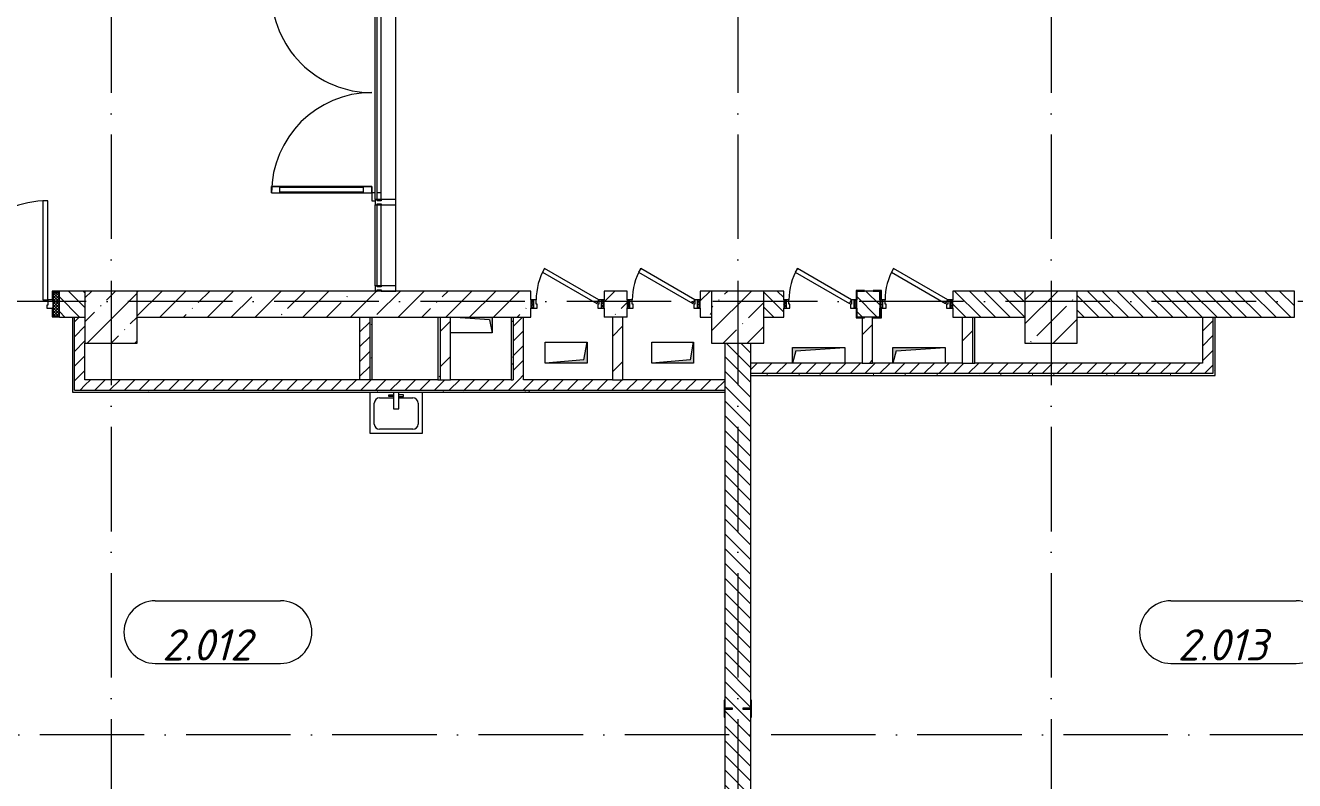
# Model space of a CAD drawing. Header units: millimetres. Extents: x -6467 to 106027, y -7090 to 195095.
# Drawn here: x 20130 to 32282, y 58492 to 65725 of the extents above; entities that cross this region are included whole.
import ezdxf

# ---------------------------------------------------------------- set-up
doc = ezdxf.new("R2010")
doc.units = ezdxf.units.MM
doc.linetypes.add('50_200_ШТРИХ_1Т_ш5_п1_п1_', pattern=[1400, 1000, -200, 0, -200])
for name, color, linetype, lineweight, true_color in [('A-AREA-IDEN-1', 7, 'Continuous', 9, 0xaaaaaa), ('A-GENM-1', 7, 'Continuous', 9, 0xaaaaaa), ('A-GENM-2', 7, 'Continuous', 20, 0xaaaaaa), ('I-WALL-1', 7, 'Continuous', 5, 0x787878), ('M-EQPM-1', 7, 'Continuous', 9, 0xaaaaaa), ('M-EQPM-2', 7, 'Continuous', 9, 0xe2e2e2), ('P-SANR-FIXT-1', 7, 'Continuous', 9, 0xaaaaaa), ('Оси-3', 7, '50_200_ШТРИХ_1Т_ш5_п1_п1_', 9, 0xaaaaaa)]:
    doc.layers.add(name, color=color, linetype=linetype, lineweight=lineweight, true_color=true_color)
for name, color, linetype, lineweight in [('A-DETL-GENF', 7, 'Continuous', 9), ('A-DOOR', 7, 'Continuous', 9), ('A-DOOR-2', 7, 'Continuous', 5), ('A-DOOR-FRAM', 7, 'Continuous', 9), ('A-DOOR-FRAM-2', 7, 'Continuous', 5), ('A-GLAZ-CWMG', 7, 'Continuous', 9), ('A-GLAZ-CWMG-1', 7, 'Continuous', 20), ('A-WALL', 7, 'Continuous', 5), ('A-WALL-FNSH-1', 7, 'Continuous', 5), ('I-WALL', 7, 'Continuous', 5), ('S-COLS', 7, 'Continuous', 9), ('S-COLS-1', 7, 'Continuous', 5)]:
    doc.layers.add(name, color=color, linetype=linetype, lineweight=lineweight)
doc.styles.add('ISOCPEUR_I', font='isocpeui.ttf', dxfattribs={"height": 300})
pattern_1 = [(135, (0, 0), (-70.71068, -70.71068), [])]
pattern_2 = [(135, (1951.41, 189.685), (-14.14214, -14.14214), []), (225, (1951.41, 189.685), (14.14214, -14.14214), [])]
pattern_3 = [(45, (-171.384, 189.685), (-14.1421, 14.1421), []), (135, (-171.384, 189.685), (-14.1421, -14.1421), [])]
pattern_4 = [(45, (0, 0), (-70.71068, 70.71068), [])]
pattern_5 = [(0, (0, 0), (406.4, 101.6), [6.706, -298.094, 6.706, -298.094, -1625.6]), (0, (0, 0), (406.4, 101.6), [-609.6, 6.706, -602.894, 6.706, -298.094, -711.2]), (0, (0, 0), (406.4, 101.6), [-1524, 6.706, -196.494, 6.706, -501.294]), (120, (152.4, 50.8), (-291.18818, 301.15272), [6.706, -298.094, 6.706, -298.094, -1625.6]), (120, (152.4, 50.8), (-291.18818, 301.15272), [-609.6, 6.706, -602.894, 6.706, -298.094, -711.2]), (120, (152.4, 50.8), (-291.18818, 301.15272), [-1524, 6.706, -196.494, 6.706, -501.294]), (240, (203.2, 254), (-115.21182, -402.75272), [6.706, -298.094, 6.706, -298.094, -1625.6]), (240, (203.2, 254), (-115.21182, -402.75272), [-609.6, 6.706, -602.894, 6.706, -298.094, -711.2]), (240, (203.2, 254), (-115.21182, -402.75272), [-1524, 6.706, -196.494, 6.706, -501.294])]
pattern_6 = [(45, (0, 0), (-169.7056, 169.7056), [])]

# ---------------------------------------------------------------- blocks, each defined once
blk = doc.blocks.new('BSC_Колонна _Прямоугольная - 500х500-V12-АИ_План этажа Радиаторы_2')
at = {"layer": 'S-COLS-1'}
h = blk.add_hatch(dxfattribs=at)
h.set_pattern_fill('FP_40', color=256, style=0, pattern_type=2)
h.set_pattern_definition([(45, (-26950, -62931.04), (-228.0985, 228.0985), []), (45, (-26721.9, -62931.04), (-228.0985, 228.0985), [403.225, -80.645, 6.706, -73.939])])
h.paths.add_polyline_path([(-250, -250), (250, -250), (250, 250), (-250, 250)])
for p, q in [((250, 250), (-250, 250)), ((-250, 250), (-250, -250)), ((250, -250), (250, 250)), ((-250, -250), (250, -250))]:
    blk.add_line(p, q, dxfattribs=at)
blk = doc.blocks.new('BSC_Колонна _Прямоугольная - 500х500-V88-АИ_План этажа Радиаторы_2')
at = {"layer": 'S-COLS-1'}
h = blk.add_hatch(dxfattribs=at)
h.set_pattern_fill('FP_116', color=256, style=0, pattern_type=2)
h.set_pattern_definition([(45, (-29950, -62931.04), (-228.0985, 228.0985), []), (45, (-29721.9, -62931.04), (-228.0985, 228.0985), [403.225, -80.645, 6.706, -73.939])])
h.paths.add_polyline_path([(-250, -250), (250, -250), (250, 250), (-250, 250)])
for p, q in [((250, 250), (-250, 250)), ((-250, 250), (-250, -250)), ((250, -250), (250, 250)), ((-250, -250), (250, -250))]:
    blk.add_line(p, q, dxfattribs=at)
blk = doc.blocks.new('BSC_Колонна _Прямоугольная - 500х500-V89-АИ_План этажа Радиаторы_2')
at = {"layer": 'S-COLS-1'}
h = blk.add_hatch(dxfattribs=at)
h.set_pattern_fill('FP_117', color=256, style=0, pattern_type=2)
h.set_pattern_definition([(45, (-20950, -62931.04), (-228.0985, 228.0985), []), (45, (-20721.9, -62931.04), (-228.0985, 228.0985), [403.225, -80.645, 6.706, -73.939])])
h.paths.add_polyline_path([(-250, -250), (250, -250), (250, 250), (-250, 250)])
for p, q in [((250, 250), (-250, 250)), ((-250, 250), (-250, -250)), ((250, -250), (250, 250)), ((-250, -250), (250, -250))]:
    blk.add_line(p, q, dxfattribs=at)
blk = doc.blocks.new('110_Дверь_СКБ_2Ст_Наружная1 - СОШ_Д-07_1760_1440_х2400мм_Все учебные помещения_ читальные залы-25548390-АИ_План этажа Радиаторы_2')
at = {"layer": 'A-DOOR-2'}
h = blk.add_hatch(dxfattribs=at)
h.set_pattern_fill('FP_120', color=256, style=0, pattern_type=2)
h.set_pattern_definition([(135, (1456.41, 189.685), (-14.14214, -14.14214), []), (225, (1456.41, 189.685), (14.14214, -14.14214), [])])
h.paths.add_polyline_path([(899.5, -115), (899.5, 115), (839.5, 115), (839.5, -115)])
at = {"layer": 'A-DOOR-FRAM-2'}
h = blk.add_hatch(dxfattribs=at)
h.set_pattern_fill('FP_121', color=256, style=0, pattern_type=2)
h.set_pattern_definition([(45, (-666.384, 189.685), (-14.1421, 14.1421), []), (135, (-666.384, 189.685), (-14.1421, -14.1421), [])])
h.paths.add_polyline_path([(-800.5, -115), (-800.5, 115), (-860.5, 115), (-860.5, -115)])
at = {"layer": 'A-DOOR'}
for p, q in [((789.5, 990), (739.5, 990)), ((739.5, 990), (739.5, 40)), ((789.5, 40), (789.5, 990)), ((-750.5, 630), (-750.5, 40)), ((-700.5, 630), (-750.5, 630)), ((-700.5, 40), (-700.5, 630)), ((-750.5, 40), (-700.5, 40)), ((739.5, 40), (789.5, 40))]:
    blk.add_line(p, q, dxfattribs=at)
at = {"layer": 'A-DOOR-2'}
for p, q in [((-792.5, 123), (-862.5, 123)), ((-862.5, 123), (-862.5, 115)), ((-792.5, 40), (-792.5, 123)), ((901.5, 123), (831.5, 123)), ((831.5, 123), (831.5, 40)), ((901.5, 115), (901.5, 123)), ((-862.5, 115), (-800.5, 115)), ((-800.5, 115), (-800.5, 40)), ((-800.5, 40), (-792.5, 40)), ((831.5, 40), (839.5, 40)), ((839.5, 40), (839.5, 115)), ((839.5, 115), (901.5, 115)), ((-862.5, -115), (-862.5, -123)), ((-800.5, -115), (-862.5, -115)), ((-792.5, -40), (-800.5, -40)), ((-800.5, -40), (-800.5, -115)), ((-792.5, -123), (-792.5, -40)), ((839.5, -40), (831.5, -40)), ((831.5, -40), (831.5, -123)), ((839.5, -115), (839.5, -40)), ((901.5, -115), (839.5, -115)), ((901.5, -123), (901.5, -115)), ((-862.5, -123), (-792.5, -123)), ((831.5, -123), (901.5, -123))]:
    blk.add_line(p, q, dxfattribs=at)
for centre, radius, start, end in [((789.5, 40), 950, 90, 180), ((-750.5, 40), 590, 0, 90)]:
    blk.add_arc(centre, radius, start, end, dxfattribs=at)
at = {"layer": 'A-DOOR-FRAM'}
for p, q in [((-800.5, 115), (-860.5, 115)), ((-860.5, 115), (-860.5, -115)), ((-800.5, -115), (-800.5, 115)), ((-750.5, 40), (-800.5, 40)), ((-800.5, 40), (-800.5, -40)), ((-750.5, -10), (-750.5, 40)), ((789.5, 40), (789.5, -10)), ((839.5, 40), (789.5, 40)), ((899.5, 115), (839.5, 115)), ((839.5, 115), (839.5, -115)), ((839.5, -40), (839.5, 40)), ((899.5, -115), (899.5, 115)), ((-860.5, -115), (-800.5, -115)), ((-800.5, -40), (-740.5, -40)), ((-740.5, -10), (-750.5, -10)), ((-740.5, -40), (-740.5, -10)), ((789.5, -10), (779.5, -10)), ((779.5, -10), (779.5, -40)), ((779.5, -40), (839.5, -40)), ((839.5, -115), (899.5, -115))]:
    blk.add_line(p, q, dxfattribs=at)
blk = doc.blocks.new('Прямоугольный импост - Импост структурный с накладкой - 180мм-20786484-АИ_План этажа Радиаторы_2')
at = {"layer": 'A-GLAZ-CWMG-1'}
for p, q in [((-50, 0), (-50, 17)), ((-50, 17), (0, 17)), ((-40, 0), (-50, 0)), ((-40, -40), (-40, 0)), ((0, 0), (-10, 0)), ((-10, 0), (-10, -40)), ((0, 17), (0, 0)), ((-50, -180), (-50, -40)), ((-50, -40), (-40, -40)), ((-10, -40), (0, -40)), ((0, -40), (0, -180)), ((0, -180), (-50, -180))]:
    blk.add_line(p, q, dxfattribs=at)
blk = doc.blocks.new('Дверь_Витражная_СКБ_2Ст - ДВВ_ДАО_СОШ_Коридор EIW15-23260046-АИ_План этажа Радиаторы_2')
at = {"layer": 'A-DETL-GENF'}
for p, q in [((-960, 40), (-960, 0)), ((-960, 0), (-960, 40)), ((960, 40), (960, 0)), ((960, 40), (960, 0)), ((-1035, -50), (-1035, -17)), ((-1035, -17), (-1035, -50)), ((-960, -50), (-1035, -50)), ((-1035, -50), (-960, -50)), ((-960, -17), (-960, -50)), ((-960, -50), (-960, -17)), ((-900, -50), (-960, -50)), ((-960, -1010), (-960, -50)), ((-900, -50), (-960, -50)), ((-960, -50), (-960, -1010)), ((-900, -1010), (-900, -50)), ((-900, -1010), (-900, -50)), ((900, -50), (960, -50)), ((900, -1010), (900, -50)), ((900, -50), (900, -1010)), ((960, -50), (900, -50)), ((960, -17), (960, -50)), ((960, -17), (960, -50)), ((960, -1010), (960, -50)), ((960, -1010), (960, -50)), ((960, -50), (1035, -50)), ((960, -50), (1035, -50)), ((1035, -50), (1035, -17)), ((1035, -50), (1035, -17)), ((-960, -130), (-900, -130)), ((-950, -930), (-950, -130)), ((-906, -930), (-906, -130)), ((960, -130), (900, -130)), ((906, -930), (906, -130)), ((950, -930), (950, -130)), ((-960, -930), (-900, -930)), ((960, -930), (900, -930)), ((-960, -1010), (-900, -1010)), ((-960, -1010), (-900, -1010)), ((960, -1010), (900, -1010)), ((900, -1010), (960, -1010))]:
    blk.add_line(p, q, dxfattribs=at)
at = {"layer": 'A-DOOR-2'}
for p, q in [((-960, -1010), (-960, -50)), ((960, -1010), (960, -50))]:
    blk.add_line(p, q, dxfattribs=at)
for centre, start, end in [((-960, -50), 270, 0), ((960, -50), 180, 270)]:
    blk.add_arc(centre, 960, start, end, dxfattribs=at)
blk = doc.blocks.new('Прямоугольный импост - Импост структурный с накладкой - 180мм-21819183-АИ_План этажа Радиаторы_2')
at = {"layer": 'A-GLAZ-CWMG'}
for p, q in [((9600, 11206), (9600, 13256)), ((9617, 13256), (9657, 13256)), ((9617, 11206), (9617, 13256)), ((9657, 11206), (9657, 13256)), ((9797, 11206), (9797, 13256)), ((9657, 11206), (9617, 11206))]:
    blk.add_line(p, q, dxfattribs=at)
blk = doc.blocks.new('Прямоугольный импост - Импост структурный с накладкой - 180мм-22071093-АИ_План этажа Радиаторы_2')
at = {"layer": 'A-GLAZ-CWMG'}
for p, q in [((23480, 63231), (23480, 64006)), ((23497, 64006), (23537, 64006)), ((23497, 63231), (23497, 64006)), ((23537, 63231), (23537, 64006)), ((23677, 63231), (23677, 64006)), ((23537, 63231), (23497, 63231))]:
    blk.add_line(p, q, dxfattribs=at)
blk = doc.blocks.new('Прямоугольный импост - Импост структурный с накладкой - 180мм-20786475-АИ_План этажа Радиаторы_2')
at = {"layer": 'A-GLAZ-CWMG-1'}
for p, q in [((-25, 0), (-25, 17)), ((-25, 17), (25, 17)), ((-15, 0), (-25, 0)), ((-15, -40), (-15, 0)), ((25, 0), (15, 0)), ((15, 0), (15, -40)), ((25, 17), (25, 0)), ((-25, -180), (-25, -40)), ((-25, -40), (-15, -40)), ((15, -40), (25, -40)), ((25, -40), (25, -180)), ((25, -180), (-25, -180))]:
    blk.add_line(p, q, dxfattribs=at)
blk = doc.blocks.new('Канал вертикальный прямоугольный - Шахта - значок проема-24087326-АИ_План этажа Радиаторы_2')
at = {"layer": 'M-EQPM-2'}
blk.add_hatch(color=256, dxfattribs=at).paths.add_polyline_path([(200, 100), (-200, 100), (-200, -100), (-170, 70)])
at = {"layer": 'M-EQPM-1'}
for p, q in [((-200, -100), (-200, 100)), ((-200, 100), (200, 100)), ((-170, 70), (-200, -100)), ((-170, 70), (200, 100)), ((200, 100), (200, -100)), ((200, -100), (-200, -100))]:
    blk.add_line(p, q, dxfattribs=at)
blk = doc.blocks.new('110_Дверь_СКБ_1Ст_Внутренняя - ДОО_Д-22_Дв_700x2100h_Технический шкаф ЭОМ и СС EI30-25217196-АИ_План этажа Радиаторы_2')
at = {"layer": 'A-DOOR-2'}
h = blk.add_hatch(dxfattribs=at)
h.set_pattern_fill('FP_232', color=256, style=0, pattern_type=2)
h.set_pattern_definition(pattern_2)
h.paths.add_polyline_path([(362, -40), (362, 40), (337, 40), (337, -40)])
at = {"layer": 'A-DOOR-FRAM-2'}
h = blk.add_hatch(dxfattribs=at)
h.set_pattern_fill('FP_233', color=256, style=0, pattern_type=2)
h.set_pattern_definition(pattern_3)
h.paths.add_polyline_path([(-313, -40), (-313, 40), (-338, 40), (-338, -40)])
at = {"layer": 'A-DOOR'}
for p, q in [((-207, 340), (-227, 305)), ((-227, 305), (292, 5)), ((312, 40), (-207, 340)), ((292, 5), (312, 40))]:
    blk.add_line(p, q, dxfattribs=at)
at = {"layer": 'A-DOOR-2'}
blk.add_arc((312, 40), 600, 150, 180, dxfattribs=at)
at = {"layer": 'A-DOOR-FRAM'}
for p, q in [((-313, 40), (-338, 40)), ((-338, 40), (-338, -40)), ((-288, 40), (-313, 40)), ((-313, 40), (-313, -40)), ((-313, -40), (-313, 40)), ((-288, 0), (-288, 40)), ((-278, 0), (-288, 0)), ((-278, -40), (-278, 0)), ((312, 0), (302, 0)), ((302, 0), (302, -40)), ((312, 40), (312, 0)), ((337, 40), (312, 40)), ((337, -40), (337, 40)), ((362, 40), (337, 40)), ((337, 40), (337, -40)), ((362, -40), (362, 40)), ((-338, -40), (-313, -40)), ((-313, -40), (-278, -40)), ((302, -40), (337, -40)), ((337, -40), (362, -40))]:
    blk.add_line(p, q, dxfattribs=at)
blk = doc.blocks.new('Канал вертикальный прямоугольный - Шахта - значок проема-24087324-АИ_План этажа Радиаторы_2')
at = {"layer": 'M-EQPM-2'}
blk.add_hatch(color=256, dxfattribs=at).paths.add_polyline_path([(-250, 75), (-250, -75), (-217.5, 42.5), (250, 75)])
at = {"layer": 'M-EQPM-1'}
for p, q in [((-250, -75), (-250, 75)), ((-250, 75), (250, 75)), ((-217.5, 42.5), (-250, -75)), ((-217.5, 42.5), (250, 75)), ((250, 75), (250, -75)), ((250, -75), (-250, -75))]:
    blk.add_line(p, q, dxfattribs=at)
blk = doc.blocks.new('110_Дверь_СКБ_1Ст_Внутренняя - ДОО_Д-22_Дв_700x2100h_Технический шкаф ЭОМ и СС EI30-25217176-АИ_План этажа Радиаторы_2')
at = {"layer": 'A-DOOR-2'}
h = blk.add_hatch(dxfattribs=at)
h.set_pattern_fill('FP_232', color=256, style=0, pattern_type=2)
h.set_pattern_definition(pattern_2)
h.paths.add_polyline_path([(362, -40), (362, 40), (337, 40), (337, -40)])
at = {"layer": 'A-DOOR-FRAM-2'}
h = blk.add_hatch(dxfattribs=at)
h.set_pattern_fill('FP_233', color=256, style=0, pattern_type=2)
h.set_pattern_definition(pattern_3)
h.paths.add_polyline_path([(-313, -40), (-313, 40), (-338, 40), (-338, -40)])
at = {"layer": 'A-DOOR'}
for p, q in [((-207, 340), (-227, 305)), ((-227, 305), (292, 5)), ((312, 40), (-207, 340)), ((292, 5), (312, 40))]:
    blk.add_line(p, q, dxfattribs=at)
at = {"layer": 'A-DOOR-2'}
blk.add_arc((312, 40), 600, 150, 180, dxfattribs=at)
at = {"layer": 'A-DOOR-FRAM'}
for p, q in [((-313, 40), (-338, 40)), ((-338, 40), (-338, -40)), ((-288, 40), (-313, 40)), ((-313, 40), (-313, -40)), ((-313, -40), (-313, 40)), ((-288, 0), (-288, 40)), ((-278, 0), (-288, 0)), ((-278, -40), (-278, 0)), ((312, 0), (302, 0)), ((302, 0), (302, -40)), ((312, 40), (312, 0)), ((337, 40), (312, 40)), ((337, -40), (337, 40)), ((362, 40), (337, 40)), ((337, 40), (337, -40)), ((362, -40), (362, 40)), ((-338, -40), (-313, -40)), ((-313, -40), (-278, -40)), ((302, -40), (337, -40)), ((337, -40), (362, -40))]:
    blk.add_line(p, q, dxfattribs=at)
blk = doc.blocks.new('Канал вертикальный прямоугольный - Шахта - значок проема-24087328-АИ_План этажа Радиаторы_2')
at = {"layer": 'M-EQPM-2'}
blk.add_hatch(color=256, dxfattribs=at).paths.add_polyline_path([(75, 200), (-75, 200), (-75, -200), (-47.5, 172.5)])
at = {"layer": 'M-EQPM-1'}
for p, q in [((-75, -200), (-75, 200)), ((-75, 200), (75, 200)), ((-47.5, 172.5), (-75, -200)), ((-47.5, 172.5), (75, 200)), ((75, 200), (75, -200)), ((75, -200), (-75, -200))]:
    blk.add_line(p, q, dxfattribs=at)
blk = doc.blocks.new('SND_2D_Раковина1 - 400х300-V338-АИ_План этажа Радиаторы_2')
at = {"layer": 'P-SANR-FIXT-1'}
for p, q in [((-250, -220), (-250, 174)), ((-70, 150), (-25, 150)), ((-70, 135), (-70, 150)), ((-25, 135), (-70, 135)), ((-25, 174), (-25, 15)), ((25, 15), (25, 174)), ((70, 150), (25, 150)), ((25, 135), (70, 135)), ((70, 135), (70, 150)), ((250, 174), (250, -220)), ((-210, -130), (-210, 70)), ((-160, 120), (-25, 120)), ((-25, 15), (25, 15)), ((25, 120), (160, 120)), ((210, 70), (210, -130)), ((250, -220), (-250, -220)), ((160, -180), (-160, -180))]:
    blk.add_line(p, q, dxfattribs=at)
for centre, start, end in [((-160, 70), 90, 180), ((160, 70), 0, 90), ((-160, -130), 180, 270), ((160, -130), 270, 0)]:
    blk.add_arc(centre, 50, start, end, dxfattribs=at)
blk = doc.blocks.new('АР_Перемычка1 - АР_Перемычка-25547967-АИ_План этажа Радиаторы_2')
at = {"layer": 'A-GENM-1'}
blk.add_line((-350, -125), (-343, -125), dxfattribs=at)
blk = doc.blocks.new('Фахверк _газобетон торцы_789 - Фахверк _газобетон торцы_-25914438-АИ_План этажа Радиаторы_2')
at = {"layer": 'A-GENM-2'}
for p, q in [((-31025, 11135), (-31106, 11135)), ((-31106, 11135), (-31106, 11054)), ((-31100, 11054), (-31100, 11129)), ((-31100, 11129), (-31025, 11129)), ((-31025, 11129), (-31025, 11135)), ((-31106, 11054), (-31100, 11054)), ((-31100, 10954), (-31106, 10954)), ((-31106, 10954), (-31106, 10873)), ((-31100, 10879), (-31100, 10954)), ((-31106, 10873), (-31025, 10873)), ((-31025, 10879), (-31100, 10879)), ((-31025, 10873), (-31025, 10879))]:
    blk.add_line(p, q, dxfattribs=at)
blk = doc.blocks.new('Фахверк _газобетон торцы_790 - Фахверк _газобетон торцы_-25914458-АИ_План этажа Радиаторы_2')
at = {"layer": 'A-GENM-2'}
for p, q in [((41046, 11135), (40965, 11135)), ((40965, 11135), (40965, 11129)), ((40965, 11129), (41040, 11129)), ((41040, 11129), (41040, 11054)), ((41046, 11054), (41046, 11135)), ((41040, 11054), (41046, 11054)), ((41040, 10954), (41040, 10879)), ((41046, 10954), (41040, 10954)), ((41046, 10873), (41046, 10954)), ((41040, 10879), (40965, 10879)), ((40965, 10879), (40965, 10873)), ((40965, 10873), (41046, 10873))]:
    blk.add_line(p, q, dxfattribs=at)
blk = doc.blocks.new('Фахверк _газобетон торцы_863 - Фахверк _газобетон торцы_-26105413-АИ_План этажа Радиаторы_2')
at = {"layer": 'A-GENM-2'}
for p, q in [((41046, 11135), (40965, 11135)), ((40965, 11135), (40965, 11129)), ((40965, 11129), (41040, 11129)), ((41040, 11129), (41040, 11054)), ((41046, 11054), (41046, 11135)), ((41040, 11054), (41046, 11054)), ((41040, 10954), (41040, 10879)), ((41046, 10954), (41040, 10954)), ((41046, 10873), (41046, 10954)), ((41040, 10879), (40965, 10879)), ((40965, 10879), (40965, 10873)), ((40965, 10873), (41046, 10873))]:
    blk.add_line(p, q, dxfattribs=at)
blk = doc.blocks.new('Фахверк _газобетон торцы_864 - Фахверк _газобетон торцы_-26105470-АИ_План этажа Радиаторы_2')
at = {"layer": 'A-GENM-2'}
for p, q in [((41046, 105920), (40965, 105920)), ((40965, 105920), (40965, 105914)), ((40965, 105914), (41040, 105914)), ((41040, 105914), (41040, 105839)), ((41046, 105839), (41046, 105920)), ((41040, 105839), (41046, 105839)), ((41046, 105739), (41040, 105739)), ((41040, 105739), (41040, 105664)), ((41046, 105658), (41046, 105739)), ((41040, 105664), (40965, 105664)), ((40965, 105664), (40965, 105658)), ((40965, 105658), (41046, 105658))]:
    blk.add_line(p, q, dxfattribs=at)
blk = doc.blocks.new('AAR_СКБ_Марка_помещения_1_5 ммп - Номер-27962133-АИ_План этажа Радиаторы_2')
at = {"layer": 'A-AREA-IDEN-1'}
for p, q in [((-2.987, 3), (3.013, 3)), ((-2.987, 0), (3.013, 0))]:
    blk.add_line(p, q, dxfattribs=at)
for centre, start, end in [((-2.987, 1.5), 90, 270), ((3.013, 1.5), 270, 90)]:
    blk.add_arc(centre, 1.5, start, end, dxfattribs=at)

msp = doc.modelspace()

# ---------------------------------------------------------------- hatches: boundary and pattern name
at = {"layer": 'A-WALL'}
h = msp.add_hatch(dxfattribs=at)
h.set_pattern_fill('FP_1', color=256, style=0, pattern_type=2)
h.set_pattern_definition([(45, (0, 0), (-228.0985, 228.0985), []), (45, (228.1, 0), (-228.0985, 228.0985), [403.225, -80.645, 6.706, -73.939])])
h.paths.add_polyline_path([(26700, 62931), (26700, 63181), (26590, 63181), (26590, 62931)])
h.paths.add_polyline_path([(22760, 62931), (24970, 62931), (24970, 63181), (21200, 63181), (21200, 62931)])
h.paths.add_polyline_path([(25750, 62931), (25890, 62931), (25890, 63181), (25670, 63181), (25670, 62931)])
at = {"layer": 'I-WALL'}
h = msp.add_hatch(dxfattribs=at)
h.set_pattern_fill('FP_2', color=256, style=0, pattern_type=2)
h.set_pattern_definition(pattern_1)
h.paths.add_polyline_path([(20457, 62931), (20700, 62931), (20700, 63181), (20457, 63179), (20455, 62931)])
h.paths.add_polyline_path([(18690, 62931), (18690, 63181), (18200, 63181), (18200, 62931)])
h.paths.add_polyline_path([(17400, 62931), (17700, 62931), (17700, 63181), (17400, 63181)])
h.paths.add_polyline_path([(15110, 62931), (16250, 62931), (16250, 63181), (15110, 63181)])
h.paths.add_polyline_path([(13830, 62931), (13960, 62931), (13960, 63181), (13300, 63181), (13300, 62931), (13810, 62931)])
h = msp.add_hatch(dxfattribs=at)
h.set_pattern_fill('FP_2', color=256, style=0, pattern_type=2)
h.set_pattern_definition(pattern_1)
h.paths.add_polyline_path([(38700, 62931), (38700, 63181), (36200, 63181), (36200, 62931)])
h.paths.add_polyline_path([(34780, 62931), (35700, 62931), (35700, 63181), (34047, 63179), (34047, 62931)])
h.paths.add_polyline_path([(31400, 62931), (32280, 62931), (32280, 63181), (30200, 63181), (30200, 62931)])
h.paths.add_polyline_path([(28240, 62931), (28310, 62931), (28310, 63181), (28090, 63181), (28090, 62931), (28140, 62931)])
h.paths.add_polyline_path([(29700, 62931), (29700, 63181), (29010, 63181), (29010, 62931), (29404, 62931)])
h.paths.add_polyline_path([(27390, 62931), (27390, 63181), (27200, 63181), (27200, 62931)])
h = msp.add_hatch(dxfattribs=at)
h.set_pattern_fill('FP_4', color=256, style=0, pattern_type=2)
h.set_pattern_definition(pattern_4)
h.paths.add_polyline_path([(20600, 62231), (20700, 62231), (20700, 62931), (20600, 62931), (20600, 62681)])
h = msp.add_hatch(dxfattribs=at)
h.set_pattern_fill('FP_4', color=256, style=0, pattern_type=2)
h.set_pattern_definition(pattern_4)
h.paths.add_polyline_path([(23430, 62331), (23430, 62931), (23330, 62931), (23330, 62331)])
h = msp.add_hatch(dxfattribs=at)
h.set_pattern_fill('FP_5', color=256, style=0, pattern_type=2)
h.set_pattern_definition(pattern_6)
h.paths.add_polyline_path([(24200, 62331), (24200, 62931), (24100, 62931), (24100, 62331)])
h = msp.add_hatch(dxfattribs=at)
h.set_pattern_fill('FP_4', color=256, style=0, pattern_type=2)
h.set_pattern_definition(pattern_4)
h.paths.add_polyline_path([(24900, 62331), (24900, 62931), (24800, 62931), (24800, 62331)])
h = msp.add_hatch(dxfattribs=at)
h.set_pattern_fill('FP_5', color=256, style=0, pattern_type=2)
h.set_pattern_definition(pattern_6)
h.paths.add_polyline_path([(25850, 62331), (25850, 62931), (25750, 62931), (25750, 62331)])
h = msp.add_hatch(dxfattribs=at)
h.set_pattern_fill('FP_5', color=256, style=0, pattern_type=2)
h.set_pattern_definition(pattern_6)
h.paths.add_polyline_path([(28240, 62491), (28240, 62931), (28140, 62931), (28140, 62491)])
h = msp.add_hatch(dxfattribs=at)
h.set_pattern_fill('FP_5', color=256, style=0, pattern_type=2)
h.set_pattern_definition(pattern_6)
h.paths.add_polyline_path([(29200, 62491), (29200, 62931), (29100, 62931), (29100, 62491)])
h = msp.add_hatch(dxfattribs=at)
h.set_pattern_fill('FP_4', color=256, style=0, pattern_type=2)
h.set_pattern_definition(pattern_4)
h.paths.add_polyline_path([(31500, 62391), (31500, 62931), (31400, 62931), (31400, 62391)])
h = msp.add_hatch(dxfattribs=at)
h.set_pattern_fill('FP_2', color=256, style=0, pattern_type=2)
h.set_pattern_definition(pattern_1)
h.paths.add_polyline_path([(26913, 55681), (27075, 55681), (27075, 62681), (26825, 62681), (26825, 55681)])
h = msp.add_hatch(dxfattribs=at)
h.set_pattern_fill('FP_4', color=256, style=0, pattern_type=2)
h.set_pattern_definition(pattern_4)
h.paths.add_polyline_path([(27075, 62391), (31400, 62391), (31400, 62491), (27075, 62491)])
h = msp.add_hatch(dxfattribs=at)
h.set_pattern_fill('FP_4', color=256, style=0, pattern_type=2)
h.set_pattern_definition(pattern_4)
h.paths.add_polyline_path([(26825, 62231), (26825, 62331), (20700, 62331), (20700, 62231), (26082, 62231)])
at = {"layer": 'I-WALL-1'}
h = msp.add_hatch(dxfattribs=at)
h.set_pattern_fill('FP_3', color=256, style=0, pattern_type=2)
h.set_pattern_definition(pattern_5)
h.paths.add_polyline_path([(20600, 62211), (20600, 62931), (20580, 62931), (20580, 62211)])
h = msp.add_hatch(dxfattribs=at)
h.set_pattern_fill('FP_3', color=256, style=0, pattern_type=2)
h.set_pattern_definition(pattern_5)
h.paths.add_polyline_path([(23450, 62331), (23450, 62931), (23430, 62931), (23430, 62331)])
h = msp.add_hatch(dxfattribs=at)
h.set_pattern_fill('FP_3', color=256, style=0, pattern_type=2)
h.set_pattern_definition(pattern_5)
h.paths.add_polyline_path([(24080, 62331), (24100, 62331), (24100, 62931), (24080, 62931)])
h = msp.add_hatch(dxfattribs=at)
h.set_pattern_fill('FP_3', color=256, style=0, pattern_type=2)
h.set_pattern_definition(pattern_5)
h.paths.add_polyline_path([(24780, 62331), (24800, 62331), (24800, 62931), (24780, 62931)])
h = msp.add_hatch(dxfattribs=at)
h.set_pattern_fill('FP_3', color=256, style=0, pattern_type=2)
h.set_pattern_definition(pattern_5)
h.paths.add_polyline_path([(29220, 62491), (29220, 62931), (29200, 62931), (29200, 62491)])
h = msp.add_hatch(dxfattribs=at)
h.set_pattern_fill('FP_3', color=256, style=0, pattern_type=2)
h.set_pattern_definition(pattern_5)
h.paths.add_polyline_path([(31520, 62371), (31520, 62931), (31500, 62931), (31500, 62371)])
h = msp.add_hatch(dxfattribs=at)
h.set_pattern_fill('FP_3', color=256, style=0, pattern_type=2)
h.set_pattern_definition(pattern_5)
h.paths.add_polyline_path([(31500, 62371), (31500, 62391), (27075, 62391), (27075, 62371), (31400, 62371)])
h = msp.add_hatch(dxfattribs=at)
h.set_pattern_fill('FP_3', color=256, style=0, pattern_type=2)
h.set_pattern_definition(pattern_5)
h.paths.add_polyline_path([(26082, 62211), (26825, 62211), (26825, 62231), (20600, 62231), (20600, 62211), (24421, 62211)])

# ---------------------------------------------------------------- linework, layer by layer
at = {"layer": 'A-WALL'}
for p, q in [((20700, 63181), (20455, 63181)), ((24970, 63181), (21200, 63181)), ((24970, 63096), (24970, 63181)), ((25890, 63181), (25670, 63181)), ((25670, 63181), (25670, 63096)), ((25890, 63096), (25890, 63181)), ((26700, 63181), (26590, 63181)), ((26590, 63181), (26590, 63096)), ((27390, 63181), (27200, 63181)), ((27390, 63096), (27390, 63181)), ((28310, 63181), (28090, 63181)), ((28090, 63181), (28090, 63096)), ((28310, 63096), (28310, 63181)), ((29700, 63181), (29010, 63181)), ((29010, 63181), (29010, 63096)), ((32280, 63181), (30200, 63181)), ((32280, 62931), (32280, 63181)), ((24970, 62931), (24970, 63016)), ((25670, 63016), (25670, 62931)), ((25890, 62931), (25890, 63016)), ((26590, 63016), (26590, 62931)), ((27390, 62931), (27390, 63016)), ((28090, 63016), (28090, 62931)), ((28310, 62931), (28310, 63016)), ((29010, 63016), (29010, 62931)), ((20455, 62931), (20700, 62931)), ((20600, 62231), (20600, 62931)), ((21200, 62931), (24200, 62931)), ((23430, 62331), (23430, 62931)), ((24100, 62931), (24100, 62331)), ((24600, 62931), (24970, 62931)), ((24800, 62931), (24800, 62331)), ((25890, 62931), (25670, 62931)), ((26590, 62931), (26700, 62931)), ((27200, 62931), (27390, 62931)), ((28310, 62931), (28090, 62931)), ((29010, 62931), (29700, 62931)), ((29200, 62491), (29200, 62931)), ((30200, 62931), (32280, 62931)), ((31500, 62931), (31500, 62391)), ((26825, 62681), (26825, 55681)), ((27075, 55681), (27075, 62681)), ((28140, 62491), (28240, 62491)), ((29100, 62491), (29220, 62491)), ((31500, 62391), (27075, 62391)), ((20600, 62231), (26825, 62231)), ((24080, 62331), (24200, 62331)), ((24780, 62331), (24800, 62331)), ((25750, 62331), (25850, 62331))]:
    msp.add_line(p, q, dxfattribs=at)
at = {"layer": 'A-WALL-FNSH-1'}
for p, q in [((20580, 62931), (20580, 62211)), ((23330, 62931), (23330, 62331)), ((23450, 62331), (23450, 62931)), ((24080, 62931), (24080, 62331)), ((24200, 62331), (24200, 62931)), ((24780, 62931), (24780, 62331)), ((24900, 62331), (24900, 62931)), ((25750, 62931), (25750, 62331)), ((25850, 62331), (25850, 62931)), ((28140, 62931), (28140, 62491)), ((28240, 62491), (28240, 62931)), ((29100, 62931), (29100, 62491)), ((29220, 62491), (29220, 62931)), ((31400, 62931), (31400, 62491)), ((31520, 62371), (31520, 62931)), ((20700, 62331), (20700, 62681)), ((28140, 62491), (27075, 62491)), ((29100, 62491), (28240, 62491)), ((31400, 62491), (29220, 62491)), ((27075, 62371), (31520, 62371)), ((24080, 62331), (20700, 62331)), ((24780, 62331), (24200, 62331)), ((25750, 62331), (24900, 62331)), ((26825, 62331), (25850, 62331)), ((20580, 62211), (26825, 62211))]:
    msp.add_line(p, q, dxfattribs=at)
at = {"layer": 'Оси-3'}
for p, q in [((20950, 91281), (20950, 52458)), ((26950, 91281), (26950, 52458)), ((29950, 91281), (29950, 52458)), ((104718, 63081), (-5267, 63081)), ((74472, 58931), (-5267, 58931))]:
    msp.add_line(p, q, dxfattribs=at)

# ---------------------------------------------------------------- block references
at = {"layer": 'A-AREA-IDEN-1', "xscale": 199.9999999999999, "yscale": 199.9999999999999, "zscale": 199.9999999999999}
for p in [(21971, 59614), (31695, 59614)]:
    msp.add_blockref('AAR_СКБ_Марка_помещения_1_5 ммп - Номер-27962133-АИ_План этажа Радиаторы_2', p, dxfattribs=at)
at = {"layer": 'A-DOOR-2', "rotation": 269.9999999999999}
msp.add_blockref('Дверь_Витражная_СКБ_2Ст - ДВВ_ДАО_СОШ_Коридор EIW15-23260046-АИ_План этажа Радиаторы_2', (23497, 65081), dxfattribs=at)
at = {"layer": 'A-DOOR-2'}
for name, p in [('110_Дверь_СКБ_2Ст_Наружная1 - СОШ_Д-07_1760_1440_х2400мм_Все учебные помещения_ читальные залы-25548390-АИ_План этажа Радиаторы_2', (19556, 63056)), ('110_Дверь_СКБ_1Ст_Внутренняя - ДОО_Д-22_Дв_700x2100h_Технический шкаф ЭОМ и СС EI30-25217196-АИ_План этажа Радиаторы_2', (25308, 63056)), ('110_Дверь_СКБ_1Ст_Внутренняя - ДОО_Д-22_Дв_700x2100h_Технический шкаф ЭОМ и СС EI30-25217196-АИ_План этажа Радиаторы_2', (26228, 63056)), ('110_Дверь_СКБ_1Ст_Внутренняя - ДОО_Д-22_Дв_700x2100h_Технический шкаф ЭОМ и СС EI30-25217176-АИ_План этажа Радиаторы_2', (27728, 63056)), ('110_Дверь_СКБ_1Ст_Внутренняя - ДОО_Д-22_Дв_700x2100h_Технический шкаф ЭОМ и СС EI30-25217176-АИ_План этажа Радиаторы_2', (28648, 63056))]:
    msp.add_blockref(name, p, dxfattribs=at)
at = {"layer": 'A-GENM-1'}
for name, p, rotation in [('Фахверк _газобетон торцы_790 - Фахверк _газобетон торцы_-25914458-АИ_План этажа Радиаторы_2', (69130, 74060), 180), ('Фахверк _газобетон торцы_789 - Фахверк _газобетон торцы_-25914438-АИ_План этажа Радиаторы_2', (-2780, 74060), 180), ('Фахверк _газобетон торцы_864 - Фахверк _газобетон торцы_-26105470-АИ_План этажа Радиаторы_2', (-78839, 100227), 269.9999999999993), ('Фахверк _газобетон торцы_863 - Фахверк _газобетон торцы_-26105413-АИ_План этажа Радиаторы_2', (37954, 18135), 90.00000000000074)]:
    msp.add_blockref(name, p, dxfattribs=dict(at, rotation=rotation))
msp.add_blockref('АР_Перемычка1 - АР_Перемычка-25547967-АИ_План этажа Радиаторы_2', (32285, 63056), dxfattribs=at)
at = {"layer": 'A-GLAZ-CWMG'}
for name, p in [('Прямоугольный импост - Импост структурный с накладкой - 180мм-21819183-АИ_План этажа Радиаторы_2', (13880, 52850)), ('Прямоугольный импост - Импост структурный с накладкой - 180мм-22071093-АИ_План этажа Радиаторы_2', (0, 0))]:
    msp.add_blockref(name, p, dxfattribs=at)
at = {"layer": 'A-GLAZ-CWMG', "extrusion": (0, 0, -1), "rotation": 270.0000000000001}
for name, p in [('Прямоугольный импост - Импост структурный с накладкой - 180мм-20786475-АИ_План этажа Радиаторы_2', (-23497, 64031)), ('Прямоугольный импост - Импост структурный с накладкой - 180мм-20786484-АИ_План этажа Радиаторы_2', (-23497, 63181))]:
    msp.add_blockref(name, p, dxfattribs=at)
at = {"layer": 'M-EQPM-1'}
for name, p, rotation in [('Канал вертикальный прямоугольный - Шахта - значок проема-24087328-АИ_План этажа Радиаторы_2', (24400, 62856), 269.9999999999993), ('Канал вертикальный прямоугольный - Шахта - значок проема-24087326-АИ_План этажа Радиаторы_2', (25307, 62591), 180), ('Канал вертикальный прямоугольный - Шахта - значок проема-24087326-АИ_План этажа Радиаторы_2', (26327, 62591), 180)]:
    msp.add_blockref(name, p, dxfattribs=dict(at, rotation=rotation))
for p in [(27725, 62566), (28685, 62566)]:
    msp.add_blockref('Канал вертикальный прямоугольный - Шахта - значок проема-24087324-АИ_План этажа Радиаторы_2', p, dxfattribs=at)
at = {"layer": 'P-SANR-FIXT-1'}
msp.add_blockref('SND_2D_Раковина1 - 400х300-V338-АИ_План этажа Радиаторы_2', (23680, 62037), dxfattribs=at)
at = {"layer": 'S-COLS'}
for name, p in [('BSC_Колонна _Прямоугольная - 500х500-V89-АИ_План этажа Радиаторы_2', (20950, 62931)), ('BSC_Колонна _Прямоугольная - 500х500-V12-АИ_План этажа Радиаторы_2', (26950, 62931)), ('BSC_Колонна _Прямоугольная - 500х500-V88-АИ_План этажа Радиаторы_2', (29950, 62931))]:
    msp.add_blockref(name, p, dxfattribs=at)

# ---------------------------------------------------------------- texts
at = {"layer": 'A-AREA-IDEN-1', "char_height": 300, "width": 900, "attachment_point": 8, "line_spacing_factor": 1.139951, "style": 'ISOCPEUR_I'}
for s, insert in [('\\pxqc,t8.46667,16.93333,25.4,33.86667,42.33333,50.8,59.26667,67.73333,76.2,84.66667,93.13333,101.6,110.06667,118.53333,127,135.46667,143.93333,152.4,160.86667,169.33333,177.8,186.26667,194.73333,203.2,211.66667,220.13333,228.6,237.06667,245.53333,254,262.46667,270.93333;{2.012}', (21866, 59642)), ('\\pxqc,t8.46667,16.93333,25.4,33.86667,42.33333,50.8,59.26667,67.73333,76.2,84.66667,93.13333,101.6,110.06667,118.53333,127,135.46667,143.93333,152.4,160.86667,169.33333,177.8,186.26667,194.73333,203.2,211.66667,220.13333,228.6,237.06667,245.53333,254,262.46667,270.93333;{2.013}', (31591, 59642))]:
    msp.add_mtext(s, dxfattribs=dict(at, insert=insert))

doc.saveas('drawing.dxf')
